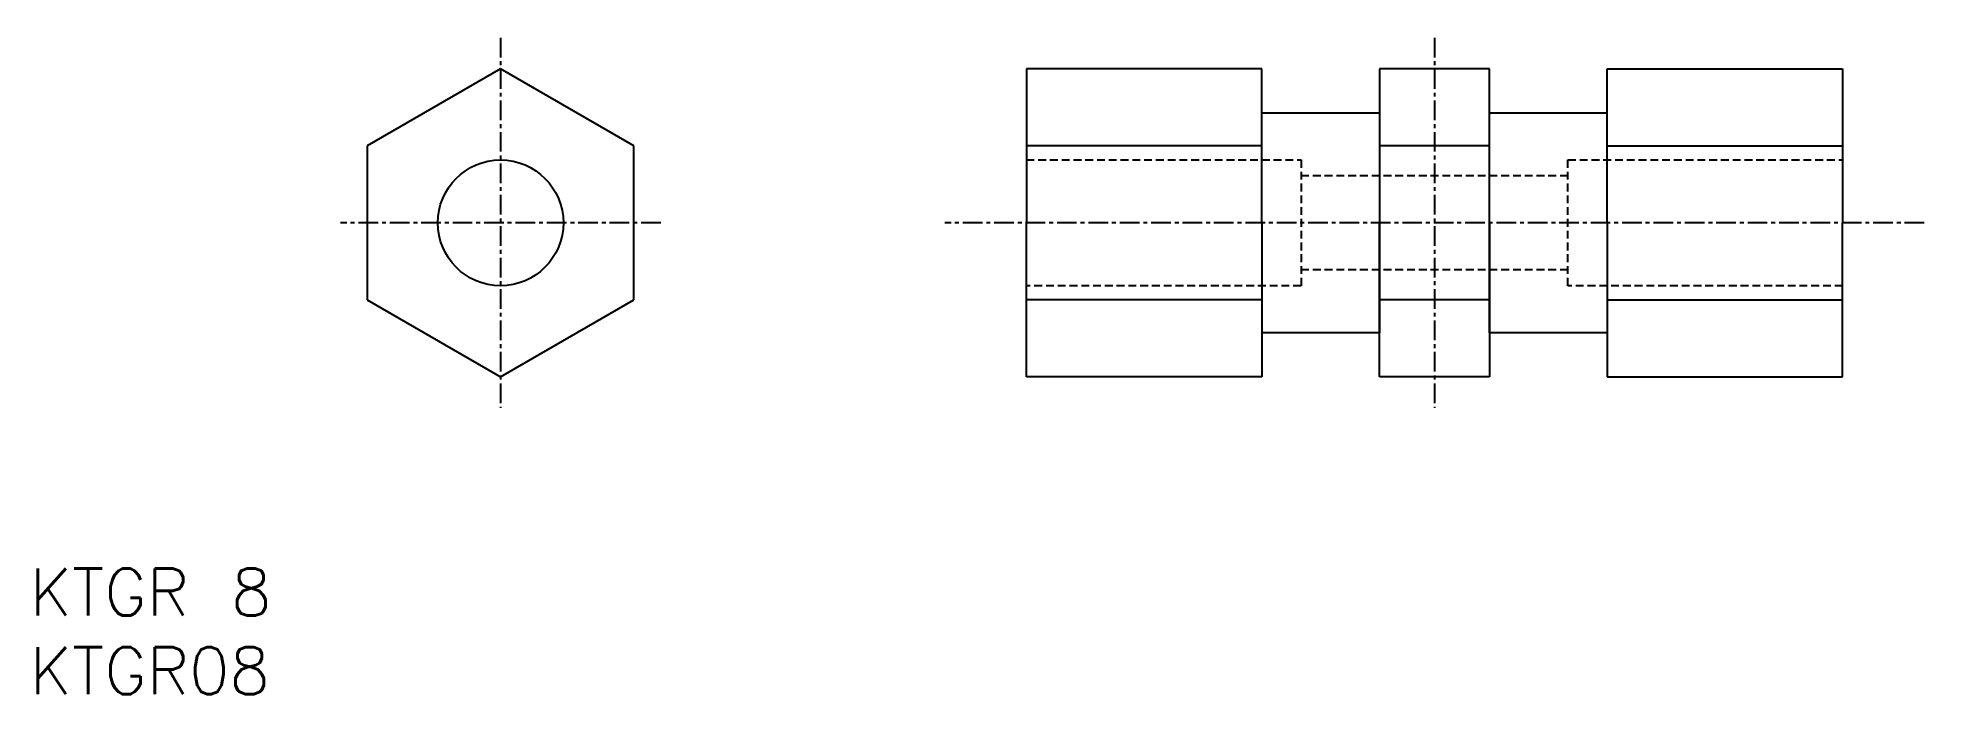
# Model space of a CAD drawing. Extents: x 1 to 121, y 0 to 42.
import ezdxf

# ---------------------------------------------------------------- set-up
doc = ezdxf.new("R2010")
doc.units = 0
doc.linetypes.add('CENTER', pattern=[2, 1.25, -0.25, 0.25, -0.25])
doc.linetypes.add('DASHED', pattern=[0.75, 0.5, -0.25])
doc.layers.get('0').update_dxf_attribs({"linetype": 'CONTINUOUS'})
doc.layers.add('CENTER', color=1, linetype='CENTER')
doc.styles.get("Standard").update_dxf_attribs({"font": 'txt.shx'})

# ---------------------------------------------------------------- blocks, each defined once
blk = doc.blocks.new('*U4')
at = {"color": 7, "linetype": 'CONTINUOUS'}
blk.add_text('KTGR08', height=3, dxfattribs=at).set_placement((0, 0))
blk = doc.blocks.new('*U5')
at = {"color": 7, "linetype": 'CONTINUOUS'}
blk.add_text('KTGR 8', height=3, dxfattribs=at).set_placement((0, 5))

msp = doc.modelspace()

# ---------------------------------------------------------------- linework, layer by layer
at = {"color": 7, "linetype": 'CONTINUOUS'}
for p, q in [((30, 39.81), (21.5, 34.91)), ((38.5, 34.91), (30, 39.81)), ((78.5, 39.81), (63.5, 39.81)), ((63.5, 39.81), (63.5, 30)), ((78.5, 30), (78.5, 39.81)), ((93, 39.81), (86, 39.81)), ((86, 39.81), (86, 30)), ((93, 30), (93, 39.81)), ((100.5, 30), (100.5, 39.81)), ((100.5, 39.81), (115.5, 39.81)), ((115.5, 39.81), (115.5, 30)), ((78.5, 37), (85.99, 37)), ((85.99, 37), (85.99, 23)), ((85.99, 37), (86, 37)), ((93.01, 37), (93, 37)), ((93.01, 23), (93.01, 37)), ((93.01, 37), (100.5, 37)), ((21.5, 34.91), (21.5, 25.09)), ((38.5, 25.09), (38.5, 34.91)), ((78.5, 34.91), (63.5, 34.91)), ((93, 34.91), (86, 34.91)), ((100.5, 34.91), (115.5, 34.91)), ((63.5, 20.19), (63.5, 30)), ((78.5, 30), (78.5, 20.19)), ((86, 20.19), (86, 30)), ((93, 30), (93, 20.19)), ((100.5, 30), (100.5, 20.19)), ((115.5, 20.19), (115.5, 30)), ((21.5, 25.09), (30, 20.19)), ((30, 20.19), (38.5, 25.09)), ((78.5, 25.09), (63.5, 25.09)), ((93, 25.09), (86, 25.09)), ((100.5, 25.09), (115.5, 25.09)), ((85.99, 23), (78.5, 23)), ((85.99, 23), (86, 23)), ((93.01, 23), (93, 23)), ((100.5, 23), (93.01, 23)), ((78.5, 20.19), (63.5, 20.19)), ((93, 20.19), (86, 20.19)), ((100.5, 20.19), (115.5, 20.19))]:
    msp.add_line(p, q, dxfattribs=at)
at = {"color": 3, "linetype": 'DASHED'}
for p, q in [((63.5, 34), (81, 34)), ((81, 34), (81, 26)), ((98, 26), (98, 34)), ((98, 34), (115.5, 34)), ((98, 33), (81, 33)), ((98, 27), (81, 27)), ((81, 26), (63.5, 26)), ((115.5, 26), (98, 26))]:
    msp.add_line(p, q, dxfattribs=at)
at = {"color": 7, "linetype": 'CONTINUOUS'}
msp.add_circle((30, 30), 4, dxfattribs=at)
at = {"layer": 'CENTER', "color": 1, "linetype": 'CENTER'}
for p, q in [((30, 41.78), (30, 18.22)), ((89.5, 41.78), (89.5, 18.22)), ((40.2, 30), (19.8, 30)), ((120.7, 30), (58.3, 30))]:
    msp.add_line(p, q, dxfattribs=at)

# ---------------------------------------------------------------- block references
at = {"color": 7, "linetype": 'CONTINUOUS'}
for name in ['*U5', '*U4']:
    msp.add_blockref(name, (0, 0), dxfattribs=at)

doc.saveas('drawing.dxf')
